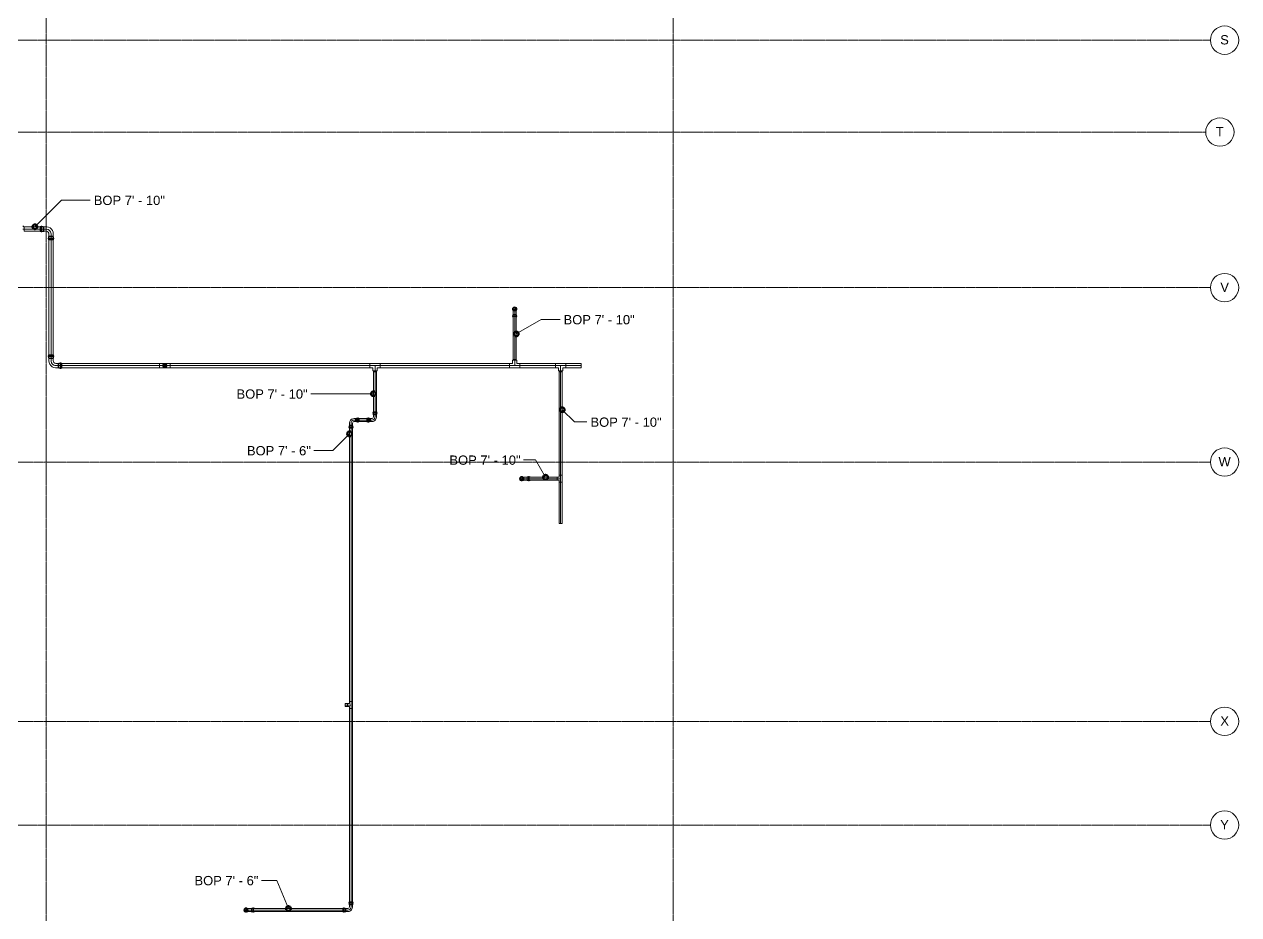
# Model space of a CAD drawing. Header units: inches. Extents: x -3648 to 241, y -496 to 1784.
# Drawn here: x -275 to 240, y 7 to 385 of the extents above; entities that cross this region are included whole.
import ezdxf

# ---------------------------------------------------------------- set-up
doc = ezdxf.new("R2010")
doc.units = ezdxf.units.IN
doc.header["$MEASUREMENT"] = 0
doc.linetypes.add('Grid Line', pattern=[0.875, 0.5, -0.125, 0.125, -0.125])
for name, color, linetype, lineweight in [('G-ANNO-DIMS', 251, 'Continuous', 9), ('P-PIPE', 1, 'Continuous', 9), ('P-PIPE-CNTR', 1, 'Continuous', 9), ('S-GRID', 8, 'Continuous', 9), ('S-GRID-IDEN', 8, 'Continuous', 13)]:
    doc.layers.add(name, color=color, linetype=linetype, lineweight=lineweight)
doc.styles.add('Arial', font='arial.ttf', dxfattribs={"height": 3.934132})

# ---------------------------------------------------------------- blocks, each defined once
blk = doc.blocks.new('Victaulic-VicPress316-Elbow 90-45deg Style P568_P571 - Standard-1125944-THIRD LEVEL')
at = {"layer": 'P-PIPE'}
for p, q in [((-4.17, 1.06), (-4.55, 1.06)), ((-4.55, 1.06), (-4.55, -1.06)), ((-4.55, -1.06), (-4.55, 1.06)), ((-3.07, 0.95), (-4.55, 0.95)), ((-4.55, -0.95), (-4.55, 0.95)), ((-4.55, 0.95), (-4.55, -0.95)), ((-4.17, -1.06), (-4.17, 1.06)), ((-4.17, 1.06), (-4.17, -1.06)), ((-3.29, 1.06), (-3.85, 1.06)), ((-3.85, -1.06), (-3.85, 1.06)), ((-3.85, 1.06), (-3.85, -1.06)), ((-2.02, 0.95), (-3.18, 0.95)), ((-3.18, 0), (-3.18, 0.95)), ((-3.18, 0.95), (-3.18, 0)), ((-3.07, -0.95), (-3.07, 0.95)), ((-3.07, 0.95), (-3.07, -0.95)), ((-1.06, 4.55), (-1.06, 4.17)), ((1.06, 4.55), (-1.06, 4.55)), ((-1.06, 4.55), (1.06, 4.55)), ((-1.06, 4.17), (1.06, 4.17)), ((1.06, 4.17), (-1.06, 4.17)), ((-1.06, 3.85), (-1.06, 3.29)), ((-1.06, 3.85), (1.06, 3.85)), ((1.06, 3.85), (-1.06, 3.85)), ((-0.95, 4.55), (-0.95, 3.07)), ((-0.95, 4.55), (0.95, 4.55)), ((0.95, 4.55), (-0.95, 4.55)), ((-0.95, 3.18), (-0.95, 2.02)), ((0, 3.18), (-0.95, 3.18)), ((-0.95, 3.18), (0, 3.18)), ((-0.95, 3.07), (0.95, 3.07)), ((0.95, 3.07), (-0.95, 3.07)), ((0, 3.18), (0.95, 3.18)), ((0.95, 3.18), (0, 3.18)), ((0, 2.02), (0, 3.18)), ((0.95, 3.07), (0.95, 4.55)), ((0.95, 2.02), (0.95, 3.18)), ((1.06, 4.17), (1.06, 4.55)), ((1.06, 3.29), (1.06, 3.85)), ((-4.55, -0.95), (-3.07, -0.95)), ((-4.55, -1.06), (-4.17, -1.06)), ((-3.85, -1.06), (-3.29, -1.06)), ((-3.18, 0), (-3.18, -0.95)), ((-3.18, -0.95), (-3.18, 0)), ((-2.02, 0), (-3.18, 0)), ((-3.18, -0.95), (-2.02, -0.95))]:
    blk.add_line(p, q, dxfattribs=at)
at = {"layer": 'P-PIPE', "flags": 128}
for points in [[(-4.17, 1.06), (-4.1, 1.2), (-3.94, 1.21), (-3.85, 1.08), (-3.85, 1.06)], [(-4.17, 1.06), (-4.17, 0.97), (-4.17, 0.71), (-4.17, 0.32), (-4.17, -0.12), (-4.17, -0.54), (-4.17, -0.86), (-4.17, -1.04), (-4.17, -1.06)], [(-4.17, -1.06), (-4.17, -0.97), (-4.17, -0.71), (-4.17, -0.32), (-4.17, 0.12), (-4.17, 0.54), (-4.17, 0.86), (-4.17, 1.04), (-4.17, 1.06)], [(-3.85, -1.06), (-3.85, -0.97), (-3.85, -0.71), (-3.85, -0.32), (-3.85, 0.12), (-3.85, 0.54), (-3.85, 0.86), (-3.85, 1.04), (-3.85, 1.06)], [(-3.85, 1.06), (-3.85, 0.97), (-3.85, 0.71), (-3.85, 0.32), (-3.85, -0.12), (-3.85, -0.54), (-3.85, -0.86), (-3.85, -1.04), (-3.85, -1.06)], [(-3.29, 1.06), (-3.09, 0.97), (-3.07, 0.95)], [(-0.95, 2.02), (-1.04, 1.58), (-1.3, 1.22), (-1.69, 1), (-2.02, 0.95)], [(-2.02, -0.95), (-1.28, -0.86), (-0.59, -0.58), (0.02, -0.15), (0.49, 0.43), (0.81, 1.1), (0.94, 1.83), (0.95, 2.02)], [(-1.06, 3.85), (-1.2, 3.92), (-1.21, 4.08), (-1.08, 4.17), (-1.06, 4.17)], [(1.06, 4.17), (0.97, 4.17), (0.71, 4.17), (0.32, 4.17), (-0.12, 4.17), (-0.54, 4.17), (-0.86, 4.17), (-1.04, 4.17), (-1.06, 4.17)], [(-1.06, 4.17), (-0.97, 4.17), (-0.71, 4.17), (-0.32, 4.17), (0.12, 4.17), (0.54, 4.17), (0.86, 4.17), (1.04, 4.17), (1.06, 4.17)], [(-1.06, 3.85), (-0.97, 3.85), (-0.71, 3.85), (-0.32, 3.85), (0.12, 3.85), (0.54, 3.85), (0.86, 3.85), (1.04, 3.85), (1.06, 3.85)], [(1.06, 3.85), (0.97, 3.85), (0.71, 3.85), (0.32, 3.85), (-0.12, 3.85), (-0.54, 3.85), (-0.86, 3.85), (-1.04, 3.85), (-1.06, 3.85)], [(-0.95, 3.07), (-1.06, 3.26), (-1.06, 3.29)], [(1.06, 3.29), (0.97, 3.09), (0.95, 3.07)], [(1.06, 4.17), (1.2, 4.1), (1.21, 3.94), (1.08, 3.85), (1.06, 3.85)], [(-3.85, -1.06), (-3.92, -1.2), (-4.08, -1.21), (-4.17, -1.08), (-4.17, -1.06)], [(-3.07, -0.95), (-3.26, -1.06), (-3.29, -1.06)]]:
    blk.add_lwpolyline(points, dxfattribs=at)
at = {"layer": 'P-PIPE'}
blk.add_arc((-2.02, 2.02), 2.02, 270, 0, dxfattribs=at)
blk = doc.blocks.new('Victaulic-VicPress316-Elbow 90-45deg Style P568_P571 - Standard-V2-THIRD LEVEL')
at = {"layer": 'P-PIPE'}
for p, q in [((-3203.05, 732.49), (-3203.05, 732.49)), ((-3203.05, 732.49), (-3203.05, 731.1)), ((-3203.81, 730.05), (-3203.81, 729.6)), ((-3203.81, 729.31), (-3203.81, 728.97)), ((-3203.7, 731.1), (-3203.7, 730.16)), ((-3203.7, 730.27), (-3203.7, 728.97)), ((-3203.05, 730.16), (-3203.7, 730.16)), ((-3203.7, 730.16), (-3203.05, 730.16)), ((-3203.05, 731.1), (-3203.05, 730.16)), ((-3203.05, 730.27), (-3203.05, 730.27)), ((-3203.05, 730.27), (-3203.05, 730.27)), ((-3202.39, 730.16), (-3203.05, 730.16)), ((-3203.05, 730.16), (-3202.39, 730.16)), ((-3203.05, 729.6), (-3203.05, 729.6)), ((-3203.05, 729.6), (-3203.05, 729.6)), ((-3203.05, 729.31), (-3203.05, 729.31)), ((-3203.05, 729.31), (-3203.05, 729.31)), ((-3203.05, 728.97), (-3203.05, 728.97)), ((-3203.05, 728.97), (-3203.05, 728.97)), ((-3203.05, 728.97), (-3203.05, 728.97)), ((-3203.05, 728.97), (-3203.05, 728.97)), ((-3202.39, 730.16), (-3202.39, 731.1)), ((-3202.39, 728.97), (-3202.39, 730.27)), ((-3202.28, 729.6), (-3202.28, 730.05)), ((-3202.28, 728.97), (-3202.28, 729.31))]:
    blk.add_line(p, q, dxfattribs=at)
at = {"layer": 'P-PIPE', "flags": 128}
for points in [[(-3203.05, 733.4), (-3203.45, 733.31), (-3203.76, 733.05), (-3203.94, 732.68), (-3203.93, 732.27), (-3203.75, 731.91), (-3203.42, 731.66), (-3203.05, 731.58)], [(-3203.05, 733.26), (-3203.41, 733.16), (-3203.69, 732.91), (-3203.81, 732.56), (-3203.75, 732.19), (-3203.52, 731.89), (-3203.18, 731.74), (-3203.05, 731.72)], [(-3203.7, 732.49), (-3203.7, 732.4), (-3203.7, 732.13), (-3203.7, 731.73), (-3203.7, 731.24), (-3203.7, 731.1)], [(-3203.05, 731.58), (-3202.65, 731.67), (-3202.33, 731.93), (-3202.15, 732.3), (-3202.16, 732.71), (-3202.35, 733.07), (-3202.67, 733.32), (-3203.05, 733.4)], [(-3203.05, 731.72), (-3202.68, 731.82), (-3202.41, 732.07), (-3202.28, 732.42), (-3202.34, 732.79), (-3202.57, 733.09), (-3202.91, 733.24), (-3203.05, 733.26)], [(-3202.39, 731.1), (-3202.39, 731.6), (-3202.39, 732.03), (-3202.39, 732.34), (-3202.39, 732.48), (-3202.39, 732.49)], [(-3203.81, 729.31), (-3203.93, 729.38), (-3203.94, 729.51), (-3203.83, 729.6), (-3203.81, 729.6)], [(-3203.81, 730.05), (-3203.72, 730.25), (-3203.7, 730.27)], [(-3203.81, 729.6), (-3203.72, 729.6), (-3203.47, 729.6), (-3203.11, 729.6), (-3203.05, 729.6)], [(-3203.05, 729.6), (-3203.41, 729.6), (-3203.69, 729.6), (-3203.81, 729.6), (-3203.81, 729.6)], [(-3203.81, 729.31), (-3203.72, 729.31), (-3203.47, 729.31), (-3203.11, 729.31), (-3203.05, 729.31)], [(-3203.05, 729.31), (-3203.41, 729.31), (-3203.69, 729.31), (-3203.81, 729.31), (-3203.81, 729.31)], [(-3202.28, 729.6), (-3202.37, 729.6), (-3202.62, 729.6), (-3202.98, 729.6), (-3203.05, 729.6)], [(-3203.05, 729.6), (-3202.68, 729.6), (-3202.41, 729.6), (-3202.28, 729.6), (-3202.28, 729.6)], [(-3202.28, 729.31), (-3202.37, 729.31), (-3202.62, 729.31), (-3202.98, 729.31), (-3203.05, 729.31)], [(-3203.05, 729.31), (-3202.68, 729.31), (-3202.41, 729.31), (-3202.28, 729.31), (-3202.28, 729.31)], [(-3202.39, 730.27), (-3202.28, 730.08), (-3202.28, 730.05)], [(-3202.28, 729.6), (-3202.16, 729.53), (-3202.15, 729.39), (-3202.26, 729.31), (-3202.28, 729.31)]]:
    blk.add_lwpolyline(points, dxfattribs=at)
at = {"layer": 'P-PIPE'}
for radius, start, end in [(0.767, 90, 270), (0.767, 90, 270), (0.767, 90, 270), (0.658, 90, 270), (0.658, 90, 270), (0.658, 90, 180), (0.658, 180, 270), (0.766, 270, 90), (0.766, 270, 90), (0.766, 270, 90), (0.658, 270, 90), (0.657, 270, 90), (0.658, 0, 90), (0.658, 270, 0)]:
    blk.add_arc((-3203.05, 732.49), radius, start, end, dxfattribs=at)
blk = doc.blocks.new('Victaulic-VicPress316-Elbow 90-45deg Style P568_P571 - Standard-V1-THIRD LEVEL')
at = {"layer": 'P-PIPE'}
for p, q in [((-3.18, 0.77), (-3.52, 0.77)), ((-3.52, 0.77), (-3.52, -0.77)), ((-3.52, -0.77), (-3.52, 0.77)), ((-2.22, 0.66), (-3.52, 0.66)), ((-3.52, -0.66), (-3.52, 0.66)), ((-3.52, 0.66), (-3.52, -0.66)), ((-3.18, -0.77), (-3.18, 0.77)), ((-3.18, 0.77), (-3.18, -0.77)), ((-2.44, 0.77), (-2.89, 0.77)), ((-2.89, -0.77), (-2.89, 0.77)), ((-2.89, 0.77), (-2.89, -0.77)), ((-1.39, 0.66), (-2.33, 0.66)), ((-2.33, 0), (-2.33, 0.66)), ((-2.33, 0.66), (-2.33, 0)), ((-2.22, -0.66), (-2.22, 0.66)), ((-2.22, 0.66), (-2.22, -0.66)), ((-0.77, 3.52), (-0.77, 3.18)), ((0.77, 3.52), (-0.77, 3.52)), ((-0.77, 3.52), (0.77, 3.52)), ((-0.77, 3.18), (0.77, 3.18)), ((0.77, 3.18), (-0.77, 3.18)), ((-0.77, 2.89), (-0.77, 2.44)), ((-0.77, 2.89), (0.77, 2.89)), ((0.77, 2.89), (-0.77, 2.89)), ((-0.66, 3.52), (-0.66, 2.22)), ((-0.66, 3.52), (0.66, 3.52)), ((0.66, 3.52), (-0.66, 3.52)), ((-0.66, 2.33), (-0.66, 1.39)), ((0, 2.33), (-0.66, 2.33)), ((-0.66, 2.33), (0, 2.33)), ((-0.66, 2.22), (0.66, 2.22)), ((0.66, 2.22), (-0.66, 2.22)), ((0, 2.33), (0.66, 2.33)), ((0.66, 2.33), (0, 2.33)), ((0, 1.39), (0, 2.33)), ((0.66, 2.22), (0.66, 3.52)), ((0.66, 1.39), (0.66, 2.33)), ((0.77, 3.18), (0.77, 3.52)), ((0.77, 2.44), (0.77, 2.89)), ((-3.52, -0.66), (-2.22, -0.66)), ((-3.52, -0.77), (-3.18, -0.77)), ((-2.89, -0.77), (-2.44, -0.77)), ((-2.33, 0), (-2.33, -0.66)), ((-2.33, -0.66), (-2.33, 0)), ((-1.39, 0), (-2.33, 0)), ((-2.33, -0.66), (-1.39, -0.66))]:
    blk.add_line(p, q, dxfattribs=at)
at = {"layer": 'P-PIPE', "flags": 128}
for points in [[(-3.18, 0.77), (-3.11, 0.89), (-2.98, 0.9), (-2.89, 0.79), (-2.89, 0.77)], [(-3.18, 0.77), (-3.18, 0.67), (-3.18, 0.42), (-3.18, 0.07), (-3.18, -0.3), (-3.18, -0.6), (-3.18, -0.75), (-3.18, -0.77)], [(-3.18, -0.77), (-3.18, -0.67), (-3.18, -0.42), (-3.18, -0.07), (-3.18, 0.3), (-3.18, 0.6), (-3.18, 0.75), (-3.18, 0.77)], [(-2.89, -0.77), (-2.89, -0.67), (-2.89, -0.42), (-2.89, -0.07), (-2.89, 0.3), (-2.89, 0.6), (-2.89, 0.75), (-2.89, 0.77)], [(-2.89, 0.77), (-2.89, 0.67), (-2.89, 0.42), (-2.89, 0.07), (-2.89, -0.3), (-2.89, -0.6), (-2.89, -0.75), (-2.89, -0.77)], [(-2.44, 0.77), (-2.24, 0.68), (-2.22, 0.66)], [(-0.66, 1.39), (-0.75, 1.04), (-1, 0.77), (-1.35, 0.66), (-1.39, 0.66)], [(-1.39, -0.66), (-0.78, -0.56), (-0.23, -0.29), (0.22, 0.13), (0.53, 0.67), (0.65, 1.27), (0.66, 1.39)], [(-0.77, 2.89), (-0.89, 2.96), (-0.9, 3.1), (-0.79, 3.18), (-0.77, 3.18)], [(0.77, 3.18), (0.67, 3.18), (0.42, 3.18), (0.07, 3.18), (-0.3, 3.18), (-0.6, 3.18), (-0.75, 3.18), (-0.77, 3.18)], [(-0.77, 3.18), (-0.67, 3.18), (-0.42, 3.18), (-0.07, 3.18), (0.3, 3.18), (0.6, 3.18), (0.75, 3.18), (0.77, 3.18)], [(-0.77, 2.89), (-0.67, 2.89), (-0.42, 2.89), (-0.07, 2.89), (0.3, 2.89), (0.6, 2.89), (0.75, 2.89), (0.77, 2.89)], [(0.77, 2.89), (0.67, 2.89), (0.42, 2.89), (0.07, 2.89), (-0.3, 2.89), (-0.6, 2.89), (-0.75, 2.89), (-0.77, 2.89)], [(-0.66, 2.22), (-0.77, 2.41), (-0.77, 2.44)], [(0.77, 2.44), (0.68, 2.24), (0.66, 2.22)], [(0.77, 3.18), (0.89, 3.11), (0.9, 2.98), (0.79, 2.89), (0.77, 2.89)], [(-2.89, -0.77), (-2.96, -0.89), (-3.1, -0.9), (-3.18, -0.79), (-3.18, -0.77)], [(-2.22, -0.66), (-2.41, -0.77), (-2.44, -0.77)]]:
    blk.add_lwpolyline(points, dxfattribs=at)
at = {"layer": 'P-PIPE'}
blk.add_arc((-1.39, 1.39), 1.39, 270, 0, dxfattribs=at)
blk = doc.blocks.new('Transition - Generic - Plumbing-CW-1022941-THIRD LEVEL')
at = {"layer": 'P-PIPE'}
for radius, start, end in [(0.8125, 0, 180), (0.8125, 180, 0), (0.5625, 0, 180), (0.5625, 180, 0)]:
    blk.add_arc((-2759.501061, 1029.409433), radius, start, end, dxfattribs=at)
blk = doc.blocks.new('Victaulic-VicPress316-Elbow 90-45deg Style P568_P571 - Standard-523083-THIRD LEVEL')
at = {"layer": 'P-PIPE'}
for p, q in [((-3178.39, 1232.42), (-3178.39, 1231.96)), ((-3178.28, 1233.46), (-3178.28, 1232.52)), ((-3178.28, 1232.63), (-3178.28, 1231.33)), ((-3178.28, 1232.52), (-3177.63, 1232.52)), ((-3177.63, 1232.52), (-3178.28, 1232.52)), ((-3177.63, 1234.85), (-3177.63, 1234.85)), ((-3177.63, 1233.46), (-3177.63, 1234.85)), ((-3177.63, 1233.46), (-3177.63, 1232.52)), ((-3177.63, 1232.63), (-3177.63, 1232.63)), ((-3177.63, 1232.63), (-3177.63, 1232.63)), ((-3177.63, 1232.52), (-3176.97, 1232.52)), ((-3176.97, 1232.52), (-3177.63, 1232.52)), ((-3177.63, 1231.96), (-3177.63, 1231.96)), ((-3177.63, 1231.96), (-3177.63, 1231.96)), ((-3176.97, 1232.52), (-3176.97, 1233.46)), ((-3176.97, 1231.33), (-3176.97, 1232.63)), ((-3176.86, 1231.96), (-3176.86, 1232.42)), ((-3178.39, 1231.67), (-3178.39, 1231.33)), ((-3177.63, 1231.67), (-3177.63, 1231.67)), ((-3177.63, 1231.67), (-3177.63, 1231.67)), ((-3177.63, 1231.33), (-3177.63, 1231.33)), ((-3177.63, 1231.33), (-3177.63, 1231.33)), ((-3177.63, 1231.33), (-3177.63, 1231.33)), ((-3177.63, 1231.33), (-3177.63, 1231.33)), ((-3176.86, 1231.33), (-3176.86, 1231.67))]:
    blk.add_line(p, q, dxfattribs=at)
at = {"layer": 'P-PIPE', "flags": 128}
for points in [[(-3177.63, 1235.77), (-3178.02, 1235.67), (-3178.34, 1235.42), (-3178.52, 1235.05), (-3178.51, 1234.64), (-3178.32, 1234.27), (-3178, 1234.02), (-3177.63, 1233.94)], [(-3178.39, 1231.67), (-3178.51, 1231.74), (-3178.52, 1231.88), (-3178.41, 1231.96), (-3178.39, 1231.96)], [(-3177.63, 1235.62), (-3177.99, 1235.53), (-3178.27, 1235.28), (-3178.39, 1234.92), (-3178.33, 1234.55), (-3178.1, 1234.25), (-3177.76, 1234.1), (-3177.63, 1234.09)], [(-3178.39, 1232.42), (-3178.3, 1232.62), (-3178.28, 1232.63)], [(-3178.39, 1231.96), (-3178.3, 1231.96), (-3178.05, 1231.96), (-3177.69, 1231.96), (-3177.63, 1231.96)], [(-3177.63, 1231.96), (-3177.99, 1231.96), (-3178.27, 1231.96), (-3178.39, 1231.96), (-3178.39, 1231.96)], [(-3178.28, 1234.85), (-3178.28, 1234.76), (-3178.28, 1234.5), (-3178.28, 1234.09), (-3178.28, 1233.61), (-3178.28, 1233.46)], [(-3177.63, 1233.94), (-3177.23, 1234.04), (-3176.91, 1234.29), (-3176.73, 1234.66), (-3176.74, 1235.07), (-3176.93, 1235.44), (-3177.25, 1235.69), (-3177.63, 1235.77)], [(-3177.63, 1234.09), (-3177.26, 1234.18), (-3176.98, 1234.43), (-3176.86, 1234.79), (-3176.92, 1235.16), (-3177.15, 1235.46), (-3177.49, 1235.61), (-3177.63, 1235.62)], [(-3176.86, 1231.96), (-3176.95, 1231.96), (-3177.2, 1231.96), (-3177.56, 1231.96), (-3177.63, 1231.96)], [(-3177.63, 1231.96), (-3177.26, 1231.96), (-3176.98, 1231.96), (-3176.86, 1231.96), (-3176.86, 1231.96)], [(-3176.97, 1233.46), (-3176.97, 1233.96), (-3176.97, 1234.39), (-3176.97, 1234.7), (-3176.97, 1234.85), (-3176.97, 1234.85)], [(-3176.97, 1232.63), (-3176.86, 1232.44), (-3176.86, 1232.42)], [(-3176.86, 1231.96), (-3176.74, 1231.9), (-3176.73, 1231.76), (-3176.84, 1231.67), (-3176.86, 1231.67)], [(-3178.39, 1231.67), (-3178.3, 1231.67), (-3178.05, 1231.67), (-3177.69, 1231.67), (-3177.63, 1231.67)], [(-3177.63, 1231.67), (-3177.99, 1231.67), (-3178.27, 1231.67), (-3178.39, 1231.67), (-3178.39, 1231.67)], [(-3176.86, 1231.67), (-3176.95, 1231.67), (-3177.2, 1231.67), (-3177.56, 1231.67), (-3177.63, 1231.67)], [(-3177.63, 1231.67), (-3177.26, 1231.67), (-3176.98, 1231.67), (-3176.86, 1231.67), (-3176.86, 1231.67)]]:
    blk.add_lwpolyline(points, dxfattribs=at)
at = {"layer": 'P-PIPE'}
for radius, start, end in [(0.766, 90, 270), (0.766, 90, 270), (0.766, 90, 270), (0.658, 90, 270), (0.657, 90, 270), (0.658, 90, 180), (0.658, 180, 270), (0.767, 270, 90), (0.767, 270, 90), (0.767, 270, 90), (0.658, 270, 90), (0.658, 270, 90), (0.658, 0, 90), (0.658, 270, 0)]:
    blk.add_arc((-3177.63, 1234.85), radius, start, end, dxfattribs=at)
blk = doc.blocks.new('Victaulic-VicPress316-Elbow 90-45deg Style P568_P571 - Standard-V9-THIRD LEVEL')
at = {"layer": 'P-PIPE'}
for p, q in [((-129.48, 217.61), (-129.8, 217.61)), ((-128.59, 217.5), (-129.8, 217.5)), ((-128.79, 217.61), (-129.21, 217.61)), ((-127.82, 217.5), (-128.69, 217.5)), ((-127.82, 216.84), (-128.69, 216.84)), ((-127.29, 220.36), (-127.29, 220.02)), ((-127.29, 220.02), (-127.23, 220.02)), ((-127.23, 219.73), (-127.29, 219.73)), ((-127.29, 219.73), (-127.29, 219.28)), ((-125.81, 220.36), (-127.23, 220.36)), ((-127.23, 220.36), (-125.81, 220.36)), ((-127.23, 220.02), (-125.81, 220.02)), ((-125.81, 220.02), (-127.23, 220.02)), ((-127.23, 219.73), (-125.81, 219.73)), ((-125.81, 219.73), (-127.23, 219.73)), ((-127.18, 220.36), (-127.18, 219.06)), ((-127.18, 219.17), (-127.18, 218.23)), ((-127.13, 220.36), (-125.91, 220.36)), ((-125.91, 220.36), (-127.13, 220.36)), ((-126.28, 219.17), (-127.13, 219.17)), ((-127.13, 219.17), (-126.76, 219.17)), ((-127.13, 219.06), (-125.91, 219.06)), ((-125.91, 219.06), (-127.13, 219.06)), ((-126.76, 219.17), (-125.91, 219.17)), ((-126.52, 218.23), (-126.52, 219.17)), ((-125.91, 219.17), (-126.28, 219.17)), ((-125.86, 219.06), (-125.86, 220.36)), ((-125.86, 218.23), (-125.86, 219.17)), ((-125.75, 220.02), (-125.81, 220.02)), ((-125.81, 219.73), (-125.75, 219.73)), ((-125.75, 220.02), (-125.75, 220.36)), ((-125.75, 219.28), (-125.75, 219.73)), ((-129.8, 216.18), (-128.59, 216.18)), ((-129.8, 216.08), (-129.48, 216.08)), ((-129.21, 216.08), (-128.79, 216.08)), ((-128.69, 216.18), (-127.82, 216.18))]:
    blk.add_line(p, q, dxfattribs=at)
at = {"layer": 'P-PIPE', "flags": 128}
for points in [[(-129.35, 217.75), (-129.53, 217.68), (-129.66, 217.49), (-129.74, 217.19), (-129.77, 216.8), (-129.73, 216.43), (-129.64, 216.15), (-129.51, 215.99), (-129.35, 215.93)], [(-129.35, 215.93), (-129.16, 216.01), (-129.03, 216.2), (-128.95, 216.5), (-128.92, 216.88), (-128.96, 217.25), (-129.05, 217.53), (-129.18, 217.69), (-129.35, 217.75)], [(-128.79, 217.61), (-128.58, 217.53), (-128.46, 217.4)], [(-127.18, 218.23), (-127.25, 217.89), (-127.45, 217.63), (-127.73, 217.51), (-127.82, 217.5)], [(-127.82, 216.18), (-127.24, 216.28), (-126.71, 216.55), (-126.28, 216.97), (-125.99, 217.5), (-125.87, 218.11), (-125.86, 218.23)], [(-127.29, 219.73), (-127.41, 219.8), (-127.42, 219.94), (-127.31, 220.02), (-127.29, 220.02)], [(-125.81, 220.02), (-126.03, 220.02), (-126.36, 220.02), (-126.74, 220.02), (-127.06, 220.02), (-127.25, 220.02), (-127.29, 220.02)], [(-127.29, 219.73), (-127.2, 219.73), (-126.94, 219.73), (-126.59, 219.73), (-126.22, 219.73), (-125.92, 219.73), (-125.81, 219.73)], [(-127.18, 219.06), (-127.29, 219.25), (-127.29, 219.28)], [(-127.23, 220.02), (-127.01, 220.02), (-126.68, 220.02), (-126.3, 220.02), (-125.98, 220.02), (-125.79, 220.02), (-125.75, 220.02)], [(-125.75, 219.73), (-125.85, 219.73), (-126.1, 219.73), (-126.45, 219.73), (-126.82, 219.73), (-127.12, 219.73), (-127.23, 219.73)], [(-125.75, 219.28), (-125.84, 219.08), (-125.86, 219.06)], [(-125.75, 220.02), (-125.63, 219.96), (-125.62, 219.82), (-125.73, 219.73), (-125.75, 219.73)], [(-128.79, 216.08), (-128.58, 216.15), (-128.46, 216.28)]]:
    blk.add_lwpolyline(points, dxfattribs=at)
at = {"layer": 'P-PIPE'}
for centre, major_axis, ratio, start_param, end_param in [((-129.8, 216.84), (0, 0.767), 0.366428, 0, 3.141593), ((-129.8, 216.84), (0, 0.657), 0.366428, 0, 3.141593), ((-129.8, 216.84), (0, 0.766), 0.366428, 3.141593, 6.283185), ((-129.8, 216.84), (0, 0.657), 0.366428, 3.141593, 6.283185), ((-129.48, 216.84), (0, 0.766), 0.366428, 0, 3.141593), ((-129.21, 216.84), (0, 0.766), 0.366428, 0, 3.141593), ((-129.48, 216.84), (0, 0.767), 0.366428, 3.141593, 6.283185), ((-129.21, 216.84), (0, 0.767), 0.366428, 3.141593, 6.283185), ((-128.69, 216.84), (0, 0.657), 0.366428, 0, 1.570796), ((-128.69, 216.84), (0, 0.657), 0.366428, 1.570796, 3.141593), ((-128.59, 216.84), (0, 0.657), 0.366428, 0, 3.141593), ((-128.69, 216.84), (0, 0.657), 0.366428, 4.712389, 6.283185), ((-128.69, 216.84), (0, 0.657), 0.366428, 3.141593, 4.712389), ((-128.59, 216.84), (0, 0.657), 0.366428, 3.141593, 6.283185), ((-127.82, 218.23), (0, 1.39), 0.930447, 3.141593, 4.712389)]:
    blk.add_ellipse(centre, major_axis=major_axis, ratio=ratio, start_param=start_param, end_param=end_param, dxfattribs=at)
blk = doc.blocks.new('Victaulic-VicPress316-Elbow 90-45deg Style P568_P571 - Standard-V10-THIRD LEVEL')
at = {"layer": 'P-PIPE'}
for p, q in [((-134.51, 217.5), (-135.38, 217.5)), ((-135.38, 216.84), (-134.51, 216.84)), ((-133.4, 217.5), (-134.61, 217.5)), ((-133.99, 217.61), (-134.41, 217.61)), ((-133.4, 217.61), (-133.72, 217.61)), ((-137.44, 214.4), (-137.44, 213.95)), ((-137.44, 213.95), (-137.39, 213.95)), ((-137.44, 213.66), (-137.44, 213.32)), ((-137.39, 213.66), (-137.44, 213.66)), ((-135.96, 213.95), (-137.39, 213.95)), ((-137.39, 213.95), (-135.96, 213.95)), ((-135.96, 213.66), (-137.39, 213.66)), ((-137.39, 213.66), (-135.96, 213.66)), ((-137.39, 213.32), (-135.96, 213.32)), ((-135.96, 213.32), (-137.39, 213.32)), ((-137.34, 215.45), (-137.34, 214.51)), ((-137.34, 214.62), (-137.34, 213.32)), ((-136.07, 214.62), (-137.29, 214.62)), ((-137.29, 214.62), (-136.07, 214.62)), ((-136.92, 214.51), (-137.29, 214.51)), ((-137.29, 214.51), (-136.44, 214.51)), ((-136.07, 213.32), (-137.29, 213.32)), ((-137.29, 213.32), (-136.07, 213.32)), ((-136.07, 214.51), (-136.92, 214.51)), ((-136.68, 215.45), (-136.68, 214.51)), ((-136.44, 214.51), (-136.07, 214.51)), ((-136.02, 214.51), (-136.02, 215.45)), ((-136.02, 213.32), (-136.02, 214.62)), ((-135.91, 213.95), (-135.96, 213.95)), ((-135.96, 213.66), (-135.91, 213.66)), ((-135.91, 213.95), (-135.91, 214.4)), ((-135.91, 213.32), (-135.91, 213.66)), ((-135.38, 216.18), (-134.51, 216.18)), ((-134.61, 216.18), (-133.4, 216.18)), ((-134.41, 216.08), (-133.99, 216.08)), ((-133.72, 216.08), (-133.4, 216.08))]:
    blk.add_line(p, q, dxfattribs=at)
at = {"layer": 'P-PIPE', "flags": 128}
for points in [[(-135.38, 217.5), (-135.96, 217.41), (-136.49, 217.14), (-136.92, 216.72), (-137.21, 216.18), (-137.33, 215.57), (-137.34, 215.45)], [(-134.41, 217.61), (-134.62, 217.53), (-134.74, 217.4)], [(-133.85, 217.75), (-134.04, 217.68), (-134.17, 217.49), (-134.25, 217.19), (-134.28, 216.8), (-134.24, 216.43), (-134.15, 216.15), (-134.02, 215.99), (-133.85, 215.93)], [(-133.85, 215.93), (-133.67, 216.01), (-133.54, 216.2), (-133.45, 216.5), (-133.43, 216.88), (-133.47, 217.25), (-133.56, 217.53), (-133.69, 217.69), (-133.85, 217.75)], [(-137.44, 213.66), (-137.57, 213.73), (-137.58, 213.87), (-137.46, 213.95), (-137.44, 213.95)], [(-137.44, 214.4), (-137.36, 214.6), (-137.34, 214.62)], [(-135.96, 213.95), (-136.18, 213.95), (-136.52, 213.95), (-136.9, 213.95), (-137.22, 213.95), (-137.41, 213.95), (-137.44, 213.95)], [(-137.44, 213.66), (-137.35, 213.66), (-137.1, 213.66), (-136.74, 213.66), (-136.37, 213.66), (-136.08, 213.66), (-135.96, 213.66)], [(-137.39, 213.95), (-137.17, 213.95), (-136.83, 213.95), (-136.46, 213.95), (-136.14, 213.95), (-135.94, 213.95), (-135.91, 213.95)], [(-135.91, 213.66), (-136, 213.66), (-136.26, 213.66), (-136.61, 213.66), (-136.98, 213.66), (-137.28, 213.66), (-137.39, 213.66)], [(-136.02, 215.45), (-135.95, 215.79), (-135.75, 216.05), (-135.47, 216.18), (-135.38, 216.18)], [(-136.02, 214.62), (-135.91, 214.43), (-135.91, 214.4)], [(-135.91, 213.95), (-135.79, 213.88), (-135.78, 213.75), (-135.89, 213.66), (-135.91, 213.66)], [(-134.41, 216.08), (-134.62, 216.15), (-134.74, 216.28)]]:
    blk.add_lwpolyline(points, dxfattribs=at)
at = {"layer": 'P-PIPE'}
for centre, major_axis, ratio, start_param, end_param in [((-135.38, 215.45), (0, 1.39), 0.930447, 0, 1.570796), ((-134.61, 216.84), (0, 0.657), 0.366428, 0, 3.141593), ((-134.51, 216.84), (0, 0.657), 0.366428, 0, 1.570796), ((-134.51, 216.84), (0, 0.657), 0.366428, 1.570796, 3.141593), ((-134.61, 216.84), (0, 0.657), 0.366428, 3.141593, 6.283185), ((-134.51, 216.84), (0, 0.657), 0.366428, 4.712389, 6.283185), ((-134.51, 216.84), (0, 0.657), 0.366428, 3.141593, 4.712389), ((-133.99, 216.84), (0, 0.767), 0.366428, 0, 3.141593), ((-133.72, 216.84), (0, 0.767), 0.366428, 0, 3.141593), ((-133.99, 216.84), (0, 0.766), 0.366428, 3.141593, 6.283185), ((-133.72, 216.84), (0, 0.766), 0.366428, 3.141593, 6.283185), ((-133.4, 216.84), (0, 0.766), 0.366428, 0, 3.141593), ((-133.4, 216.84), (0, 0.657), 0.366428, 0, 3.141593), ((-133.4, 216.84), (0, 0.767), 0.366428, 3.141593, 6.283185), ((-133.4, 216.84), (0, 0.657), 0.366428, 3.141593, 6.283185)]:
    blk.add_ellipse(centre, major_axis=major_axis, ratio=ratio, start_param=start_param, end_param=end_param, dxfattribs=at)
blk = doc.blocks.new('Grid - 3_16_-139788-THIRD LEVEL')
at = {"layer": 'S-GRID-IDEN'}
blk.add_circle((0, 0), 0.188, dxfattribs=at)

msp = doc.modelspace()

# ---------------------------------------------------------------- linework, layer by layer
at = {"layer": 'G-ANNO-DIMS'}
for p, q in [((-270.84, 298.81), (-259.53, 310.12)), ((-259.53, 310.12), (-247.36, 310.12)), ((-66.58, 253.38), (-55.97, 259.5)), ((-55.97, 259.5), (-48, 259.5)), ((-145.48, 227.96), (-153.82, 227.96)), ((-127.18, 227.96), (-145.48, 227.96)), ((-47.08, 221.19), (-41.93, 216.03)), ((-41.93, 216.03), (-36.58, 216.03)), ((-137.34, 210.98), (-144.4, 203.92)), ((-144.4, 203.92), (-152.45, 203.92)), ((-58.37, 199.92), (-63.48, 199.92)), ((-54.13, 192.59), (-58.37, 199.92)), ((-168.12, 21.53), (-174.7, 21.53)), ((-163.29, 9.59), (-168.12, 21.53))]:
    msp.add_line(p, q, dxfattribs=at)
at = {"layer": 'G-ANNO-DIMS', "lineweight": 50}
for centre in [(-270.84, 298.81), (-66.58, 253.38), (-127.18, 227.96), (-47.08, 221.19), (-137.34, 210.98), (-54.13, 192.59), (-163.29, 9.59)]:
    msp.add_circle(centre, 1, dxfattribs=at)
at = {"layer": 'P-PIPE'}
for p, q in [((-275.35, 298.67), (-276.01, 299.17)), ((-267.18, 298.81), (-275.35, 298.81)), ((-275.35, 298.81), (-275.35, 296.91)), ((-275.35, 296.91), (-267.18, 296.91)), ((-267.18, 298.81), (-267.18, 296.91)), ((-264.95, 294.68), (-264.95, 243.11)), ((-264.95, 294.68), (-263.05, 294.68)), ((-263.05, 243.11), (-263.05, 294.68)), ((-67.9, 261.6), (-67.9, 242.58)), ((-67.9, 261.6), (-66.58, 261.6)), ((-66.58, 242.58), (-66.58, 261.6)), ((-264.95, 243.11), (-263.05, 243.11)), ((-67.8, 242.58), (-68.05, 242.17)), ((-67.9, 242.58), (-66.58, 242.58)), ((-66.43, 242.17), (-66.68, 242.58)), ((-217.98, 240.88), (-260.82, 240.88)), ((-260.82, 238.98), (-260.82, 240.88)), ((-260.82, 238.98), (-217.98, 238.98)), ((-213.5, 240.88), (-217.98, 240.88)), ((-217.98, 238.98), (-217.98, 240.88)), ((-217.98, 238.98), (-213.5, 238.98)), ((-128.76, 240.88), (-213.5, 240.88)), ((-213.5, 238.98), (-213.5, 240.88)), ((-213.5, 238.98), (-128.76, 238.98)), ((-124.28, 240.88), (-128.76, 240.88)), ((-128.76, 238.98), (-128.76, 240.88)), ((-128.76, 240.88), (-128.76, 238.98)), ((-128.76, 238.98), (-128.76, 240.88)), ((-128.76, 238.98), (-127.47, 238.98)), ((-127.47, 238.98), (-127.47, 237.69)), ((-125.57, 237.69), (-127.47, 237.69)), ((-127.47, 237.69), (-125.57, 237.69)), ((-127.33, 237.69), (-127.08, 237.28)), ((-127.18, 237.28), (-127.18, 219.17)), ((-125.86, 237.28), (-127.18, 237.28)), ((-125.96, 237.28), (-125.71, 237.69)), ((-125.86, 219.17), (-125.86, 237.28)), ((-125.57, 238.98), (-124.28, 238.98)), ((-125.57, 237.69), (-125.57, 238.98)), ((-124.28, 238.98), (-124.28, 240.88)), ((-124.28, 240.88), (-124.28, 238.98)), ((-69.48, 240.88), (-124.28, 240.88)), ((-124.28, 240.88), (-124.28, 238.98)), ((-124.28, 238.98), (-69.48, 238.98)), ((-69.48, 240.88), (-69.48, 238.98)), ((-68.19, 240.88), (-69.48, 240.88)), ((-69.48, 240.88), (-69.48, 238.98)), ((-69.48, 238.98), (-69.48, 240.88)), ((-69.48, 238.98), (-65, 238.98)), ((-68.19, 242.17), (-68.19, 240.88)), ((-68.19, 242.17), (-66.29, 242.17)), ((-66.29, 242.17), (-68.19, 242.17)), ((-66.29, 240.88), (-66.29, 242.17)), ((-65, 240.88), (-66.29, 240.88)), ((-65, 240.88), (-65, 238.98)), ((-65, 238.98), (-65, 240.88)), ((-49.98, 240.88), (-65, 240.88)), ((-65, 240.88), (-65, 238.98)), ((-65, 238.98), (-49.98, 238.98)), ((-45.5, 240.88), (-49.98, 240.88)), ((-49.98, 238.98), (-49.98, 240.88)), ((-49.98, 240.88), (-49.98, 238.98)), ((-49.98, 240.88), (-49.98, 238.98)), ((-49.98, 238.98), (-48.69, 238.98)), ((-48.69, 238.98), (-48.69, 237.69)), ((-46.79, 237.69), (-48.69, 237.69)), ((-48.69, 237.69), (-46.79, 237.69)), ((-48.55, 237.69), (-48.3, 237.28)), ((-48.4, 237.28), (-48.4, 193.43)), ((-48.4, 237.28), (-47.08, 237.28)), ((-47.18, 237.28), (-46.93, 237.69)), ((-47.08, 193.43), (-47.08, 237.28)), ((-46.79, 238.98), (-45.5, 238.98)), ((-46.79, 237.69), (-46.79, 238.98)), ((-39, 240.88), (-45.5, 240.88)), ((-45.5, 238.98), (-45.5, 240.88)), ((-45.5, 238.98), (-45.5, 240.88)), ((-45.5, 240.88), (-45.5, 238.98)), ((-45.5, 238.98), (-39, 238.98)), ((-39, 238.98), (-39, 240.88)), ((-128.69, 217.5), (-134.51, 217.5)), ((-125.86, 219.17), (-127.18, 219.17)), ((-137.34, 214.51), (-137.34, 97.4)), ((-137.34, 214.51), (-136.02, 214.51)), ((-136.02, 97.4), (-136.02, 214.51)), ((-134.51, 216.18), (-128.69, 216.18)), ((-49.24, 192.59), (-61.91, 192.59)), ((-61.91, 191.27), (-61.91, 192.59)), ((-61.91, 191.27), (-49.24, 191.27)), ((-49.24, 191.27), (-49.24, 192.59)), ((-48.4, 192.59), (-49.24, 192.59)), ((-49.24, 191.27), (-49.24, 192.59)), ((-49.24, 192.59), (-49.24, 191.27)), ((-49.24, 191.27), (-48.4, 191.27)), ((-48.4, 193.43), (-48.4, 192.59)), ((-48.4, 193.43), (-47.08, 193.43)), ((-47.08, 193.43), (-48.4, 193.43)), ((-48.4, 193.43), (-47.08, 193.43)), ((-48.4, 191.27), (-48.4, 190.43)), ((-47.08, 190.43), (-47.08, 193.43)), ((-48.4, 190.43), (-48.4, 172.93)), ((-48.4, 190.43), (-47.08, 190.43)), ((-48.4, 190.43), (-47.08, 190.43)), ((-47.08, 190.43), (-48.4, 190.43)), ((-47.08, 172.93), (-47.08, 190.43)), ((-48.4, 172.93), (-47.08, 172.93)), ((-138.17, 96.56), (-139.25, 96.56)), ((-139.25, 96.56), (-139.25, 95.25)), ((-139.25, 95.25), (-138.17, 95.25)), ((-138.17, 96.56), (-138.17, 95.25)), ((-137.34, 96.56), (-138.17, 96.56)), ((-138.17, 96.56), (-138.17, 95.25)), ((-138.17, 95.25), (-138.17, 96.56)), ((-138.17, 95.25), (-137.34, 95.25)), ((-137.34, 97.4), (-136.02, 97.4)), ((-137.34, 94.41), (-137.34, 11.26)), ((-136.02, 94.41), (-137.34, 94.41)), ((-137.34, 97.4), (-137.34, 96.56)), ((-137.34, 97.4), (-136.02, 97.4)), ((-136.02, 97.4), (-137.34, 97.4)), ((-137.34, 95.25), (-137.34, 94.41)), ((-137.34, 94.41), (-136.02, 94.41)), ((-136.02, 94.41), (-137.34, 94.41)), ((-136.02, 94.41), (-136.02, 97.4)), ((-136.02, 11.26), (-136.02, 94.41)), ((-136.02, 11.26), (-137.34, 11.26)), ((-139.01, 9.59), (-178.91, 9.59)), ((-178.91, 8.27), (-178.91, 9.59)), ((-178.91, 8.27), (-139.01, 8.27)), ((-139.01, 8.27), (-139.01, 9.59))]:
    msp.add_line(p, q, dxfattribs=at)
for centre, radius, start, end in [((-67.24, 263.93), 0.657, 0, 180), ((-67.24, 263.93), 0.657, 180, 0), ((-67.24, 263.6), 0.329, 90, 270), ((-67.24, 264.26), 0.329, 270, 90), ((-215.74, 239.93), 0.951, 0, 180), ((-215.74, 239.93), 0.951, 180, 0), ((-215.74, 239.93), 0.657, 0, 180), ((-215.74, 239.93), 0.657, 180, 0), ((-215.74, 239.6), 0.329, 90, 270), ((-215.74, 240.26), 0.329, 270, 90), ((-64.24, 191.93), 0.657, 0, 180), ((-64.24, 191.93), 0.657, 180, 0), ((-64.24, 191.6), 0.329, 90, 270), ((-64.24, 192.26), 0.329, 270, 90), ((-181.24, 8.93), 0.657, 0, 180), ((-181.24, 8.93), 0.657, 180, 0), ((-181.24, 8.6), 0.329, 90, 270), ((-181.24, 9.26), 0.329, 270, 90)]:
    msp.add_arc(centre, radius, start, end, dxfattribs=at)
for centre, start_param, end_param in [((-134.51, 216.84), 0, 1.570796), ((-134.51, 216.84), 1.570796, 3.141593), ((-134.51, 216.84), 4.712389, 6.283185), ((-134.51, 216.84), 3.141593, 4.712389), ((-128.69, 216.84), 0, 1.570796), ((-128.69, 216.84), 1.570796, 3.141593), ((-128.69, 216.84), 4.712389, 6.283185), ((-128.69, 216.84), 3.141593, 4.712389)]:
    msp.add_ellipse(centre, major_axis=(0, 0.657), ratio=0.366428, start_param=start_param, end_param=end_param, dxfattribs=at)
at = {"layer": 'P-PIPE-CNTR'}
for p, q in [((-276.01, 297.86), (-275.35, 297.86)), ((-267.18, 297.86), (-275.35, 297.86)), ((-267.18, 297.86), (-275.35, 297.86)), ((-266.02, 297.86), (-268.55, 297.86)), ((-266.02, 297.86), (-267.18, 297.86)), ((-264, 294.68), (-264, 295.85)), ((-264, 294.68), (-264, 243.11)), ((-264, 294.68), (-264, 243.11)), ((-68.24, 263.93), (-66.24, 263.93)), ((-67.24, 262.93), (-67.24, 264.93)), ((-67.24, 263.93), (-67.24, 262.54)), ((-67.24, 262.54), (-67.24, 261.6)), ((-67.24, 262.54), (-67.24, 260.41)), ((-67.24, 261.6), (-67.24, 242.58)), ((-67.24, 261.6), (-67.24, 242.58)), ((-264, 243.11), (-264, 241.94)), ((-67.24, 242.17), (-67.24, 242.58)), ((-261.98, 239.93), (-260.82, 239.93)), ((-261.98, 239.93), (-259.45, 239.93)), ((-260.82, 239.93), (-217.98, 239.93)), ((-260.82, 239.93), (-217.98, 239.93)), ((-213.5, 239.93), (-217.98, 239.93)), ((-216.74, 239.93), (-214.74, 239.93)), ((-215.74, 238.93), (-215.74, 240.93)), ((-213.5, 239.93), (-128.76, 239.93)), ((-213.5, 239.93), (-128.76, 239.93)), ((-124.28, 239.93), (-128.76, 239.93)), ((-126.52, 237.69), (-126.52, 239.93)), ((-126.52, 237.69), (-126.52, 237.28)), ((-126.52, 219.17), (-126.52, 237.28)), ((-126.52, 219.17), (-126.52, 237.28)), ((-69.48, 239.93), (-124.28, 239.93)), ((-69.48, 239.93), (-124.28, 239.93)), ((-69.48, 239.93), (-65, 239.93)), ((-67.24, 242.17), (-67.24, 239.93)), ((-49.98, 239.93), (-65, 239.93)), ((-49.98, 239.93), (-65, 239.93)), ((-45.5, 239.93), (-49.98, 239.93)), ((-47.74, 237.69), (-47.74, 239.93)), ((-47.74, 237.69), (-47.74, 237.28)), ((-47.74, 237.28), (-47.74, 193.43)), ((-47.74, 237.28), (-47.74, 193.43)), ((-45.5, 239.93), (-39, 239.93)), ((-45.5, 239.93), (-39, 239.93)), ((-134.51, 216.84), (-135.38, 216.84)), ((-128.69, 216.84), (-134.51, 216.84)), ((-128.69, 216.84), (-134.51, 216.84)), ((-128.69, 216.84), (-127.82, 216.84)), ((-126.52, 218.23), (-126.52, 220.36)), ((-126.52, 218.23), (-126.52, 219.17)), ((-136.68, 215.45), (-136.68, 214.51)), ((-136.68, 215.45), (-136.68, 213.32)), ((-136.68, 214.51), (-136.68, 97.4)), ((-136.68, 214.51), (-136.68, 97.4)), ((-65.24, 191.93), (-63.24, 191.93)), ((-64.24, 190.93), (-64.24, 192.93)), ((-64.24, 191.93), (-62.85, 191.93)), ((-62.85, 191.93), (-61.91, 191.93)), ((-62.85, 191.93), (-60.72, 191.93)), ((-61.91, 191.93), (-49.24, 191.93)), ((-61.91, 191.93), (-49.24, 191.93)), ((-49.24, 191.93), (-47.74, 191.93)), ((-47.74, 190.43), (-47.74, 193.43)), ((-47.74, 190.43), (-47.74, 172.93)), ((-47.74, 190.43), (-47.74, 172.93)), ((-138.17, 95.9), (-139.25, 95.9)), ((-138.17, 95.9), (-139.25, 95.9)), ((-138.17, 95.9), (-136.68, 95.9)), ((-136.68, 97.4), (-136.68, 94.41)), ((-136.68, 11.26), (-136.68, 94.41)), ((-136.68, 11.26), (-136.68, 94.41)), ((-136.68, 10.32), (-136.68, 12.45)), ((-136.68, 10.32), (-136.68, 11.26)), ((-182.24, 8.93), (-180.24, 8.93)), ((-181.24, 7.93), (-181.24, 9.93)), ((-179.85, 8.93), (-181.24, 8.93)), ((-178.91, 8.93), (-179.85, 8.93)), ((-178.91, 8.93), (-139.01, 8.93)), ((-178.91, 8.93), (-139.01, 8.93)), ((-139.01, 8.93), (-138.07, 8.93))]:
    msp.add_line(p, q, dxfattribs=at)
for centre, radius, start, end in [((-266.02, 295.85), 2.02, 0, 90), ((-261.98, 241.94), 2.02, 180, 270), ((-138.07, 10.32), 1.39, 270, 0)]:
    msp.add_arc(centre, radius, start, end, dxfattribs=at)
for centre, start_param, end_param in [((-135.38, 215.45), 0, 1.570796), ((-127.82, 218.23), 3.141593, 4.712389)]:
    msp.add_ellipse(centre, major_axis=(0, 1.39), ratio=0.930447, start_param=start_param, end_param=end_param, dxfattribs=at)
at = {"layer": 'S-GRID', "linetype": 'Grid Line'}
for p, q in [((-266, 1771.74), (-266, -484.26)), ((0, 1771.74), (0, -484.26)), ((-3635.68, 378), (228, 378)), ((-3635.68, 339), (226, 339)), ((228, 273), (-3635.68, 273)), ((228, 89), (-3635.68, 89)), ((-3635.68, 45), (228, 45))]:
    msp.add_line(p, q, dxfattribs=at)

# ---------------------------------------------------------------- block references
at = {"layer": 'P-PIPE'}
for name, p, rotation in [('Victaulic-VicPress316-Elbow 90-45deg Style P568_P571 - Standard-1125944-THIRD LEVEL', (-264, 297.86), 90), ('Victaulic-VicPress316-Elbow 90-45deg Style P568_P571 - Standard-1125944-THIRD LEVEL', (-264, 239.93), 270), ('Victaulic-VicPress316-Elbow 90-45deg Style P568_P571 - Standard-V2-THIRD LEVEL', (668.25, 3394.98), 90), ('Victaulic-VicPress316-Elbow 90-45deg Style P568_P571 - Standard-523083-THIRD LEVEL', (1053.61, 3186.55), 90)]:
    msp.add_blockref(name, p, dxfattribs=dict(at, rotation=rotation))
for name, p in [('Victaulic-VicPress316-Elbow 90-45deg Style P568_P571 - Standard-V2-THIRD LEVEL', (3135.81, -468.56)), ('Transition - Generic - Plumbing-CW-1022941-THIRD LEVEL', (2543.76, -789.48)), ('Victaulic-VicPress316-Elbow 90-45deg Style P568_P571 - Standard-V10-THIRD LEVEL', (0, 0)), ('Victaulic-VicPress316-Elbow 90-45deg Style P568_P571 - Standard-V9-THIRD LEVEL', (0, 0)), ('Victaulic-VicPress316-Elbow 90-45deg Style P568_P571 - Standard-V1-THIRD LEVEL', (-136.68, 8.93))]:
    msp.add_blockref(name, p, dxfattribs=at)
at = {"layer": 'S-GRID-IDEN', "xscale": 31.99999999999999, "yscale": 31.99999999999999, "zscale": 31.99999999999999}
for p, rotation in [((234, 378), 269.9999999999996), ((232, 339), 269.9999999999996), ((234, 273), 90), ((234, 199), 90), ((234, 89), 90), ((234, 45), 269.9999999999996)]:
    msp.add_blockref('Grid - 3_16_-139788-THIRD LEVEL', p, dxfattribs=dict(at, rotation=rotation))

# ---------------------------------------------------------------- texts
at = {"layer": 'G-ANNO-DIMS', "char_height": 3.9341, "attachment_point": 1, "line_spacing_factor": 0.938532, "style": 'Arial'}
for s, insert, width in [('BOP 7\' - 10"', (-245.86, 311.99), 35.952), ('BOP 7\' - 10"', (-46.5, 261.37), 35.952), ('BOP 7\' - 10"', (-185.28, 229.83), 35.952), ('BOP 7\' - 10"', (-35.08, 217.9), 35.952), ('BOP 7\' - 6"', (-180.87, 205.79), 32.304), ('BOP 7\' - 10"', (-94.94, 201.79), 35.952), ('BOP 7\' - 6"', (-203.12, 23.4), 32.304)]:
    msp.add_mtext(s, dxfattribs=dict(at, insert=insert, width=width))

# ---------------------------------------------------------------- next in the draw order: texts
at = {"layer": 'S-GRID-IDEN', "lineweight": 9, "char_height": 3.93, "attachment_point": 2, "line_spacing_factor": 0.938532, "style": 'Arial', "bg_fill": 3, "box_fill_scale": 1.25, "bg_fill_color": 0, "bg_fill_transparency": 0}
for s, insert, width in [('S', (233.97, 380.12), 4.368), ('T', (231.97, 341.12), 3.984), ('V', (234.03, 275.12), 4.368), ('W', (234.03, 201.12), 6.144), ('X', (234.03, 91.12), 4.368), ('Y', (233.97, 47.12), 4.272)]:
    msp.add_mtext(s, dxfattribs=dict(at, insert=insert, width=width))

# ---------------------------------------------------------------- next in the draw order: linework, layer by layer
at = {"layer": 'S-GRID', "linetype": 'Grid Line'}
msp.add_line((228, 199), (-3635.68, 199), dxfattribs=at)

doc.saveas('drawing.dxf')
